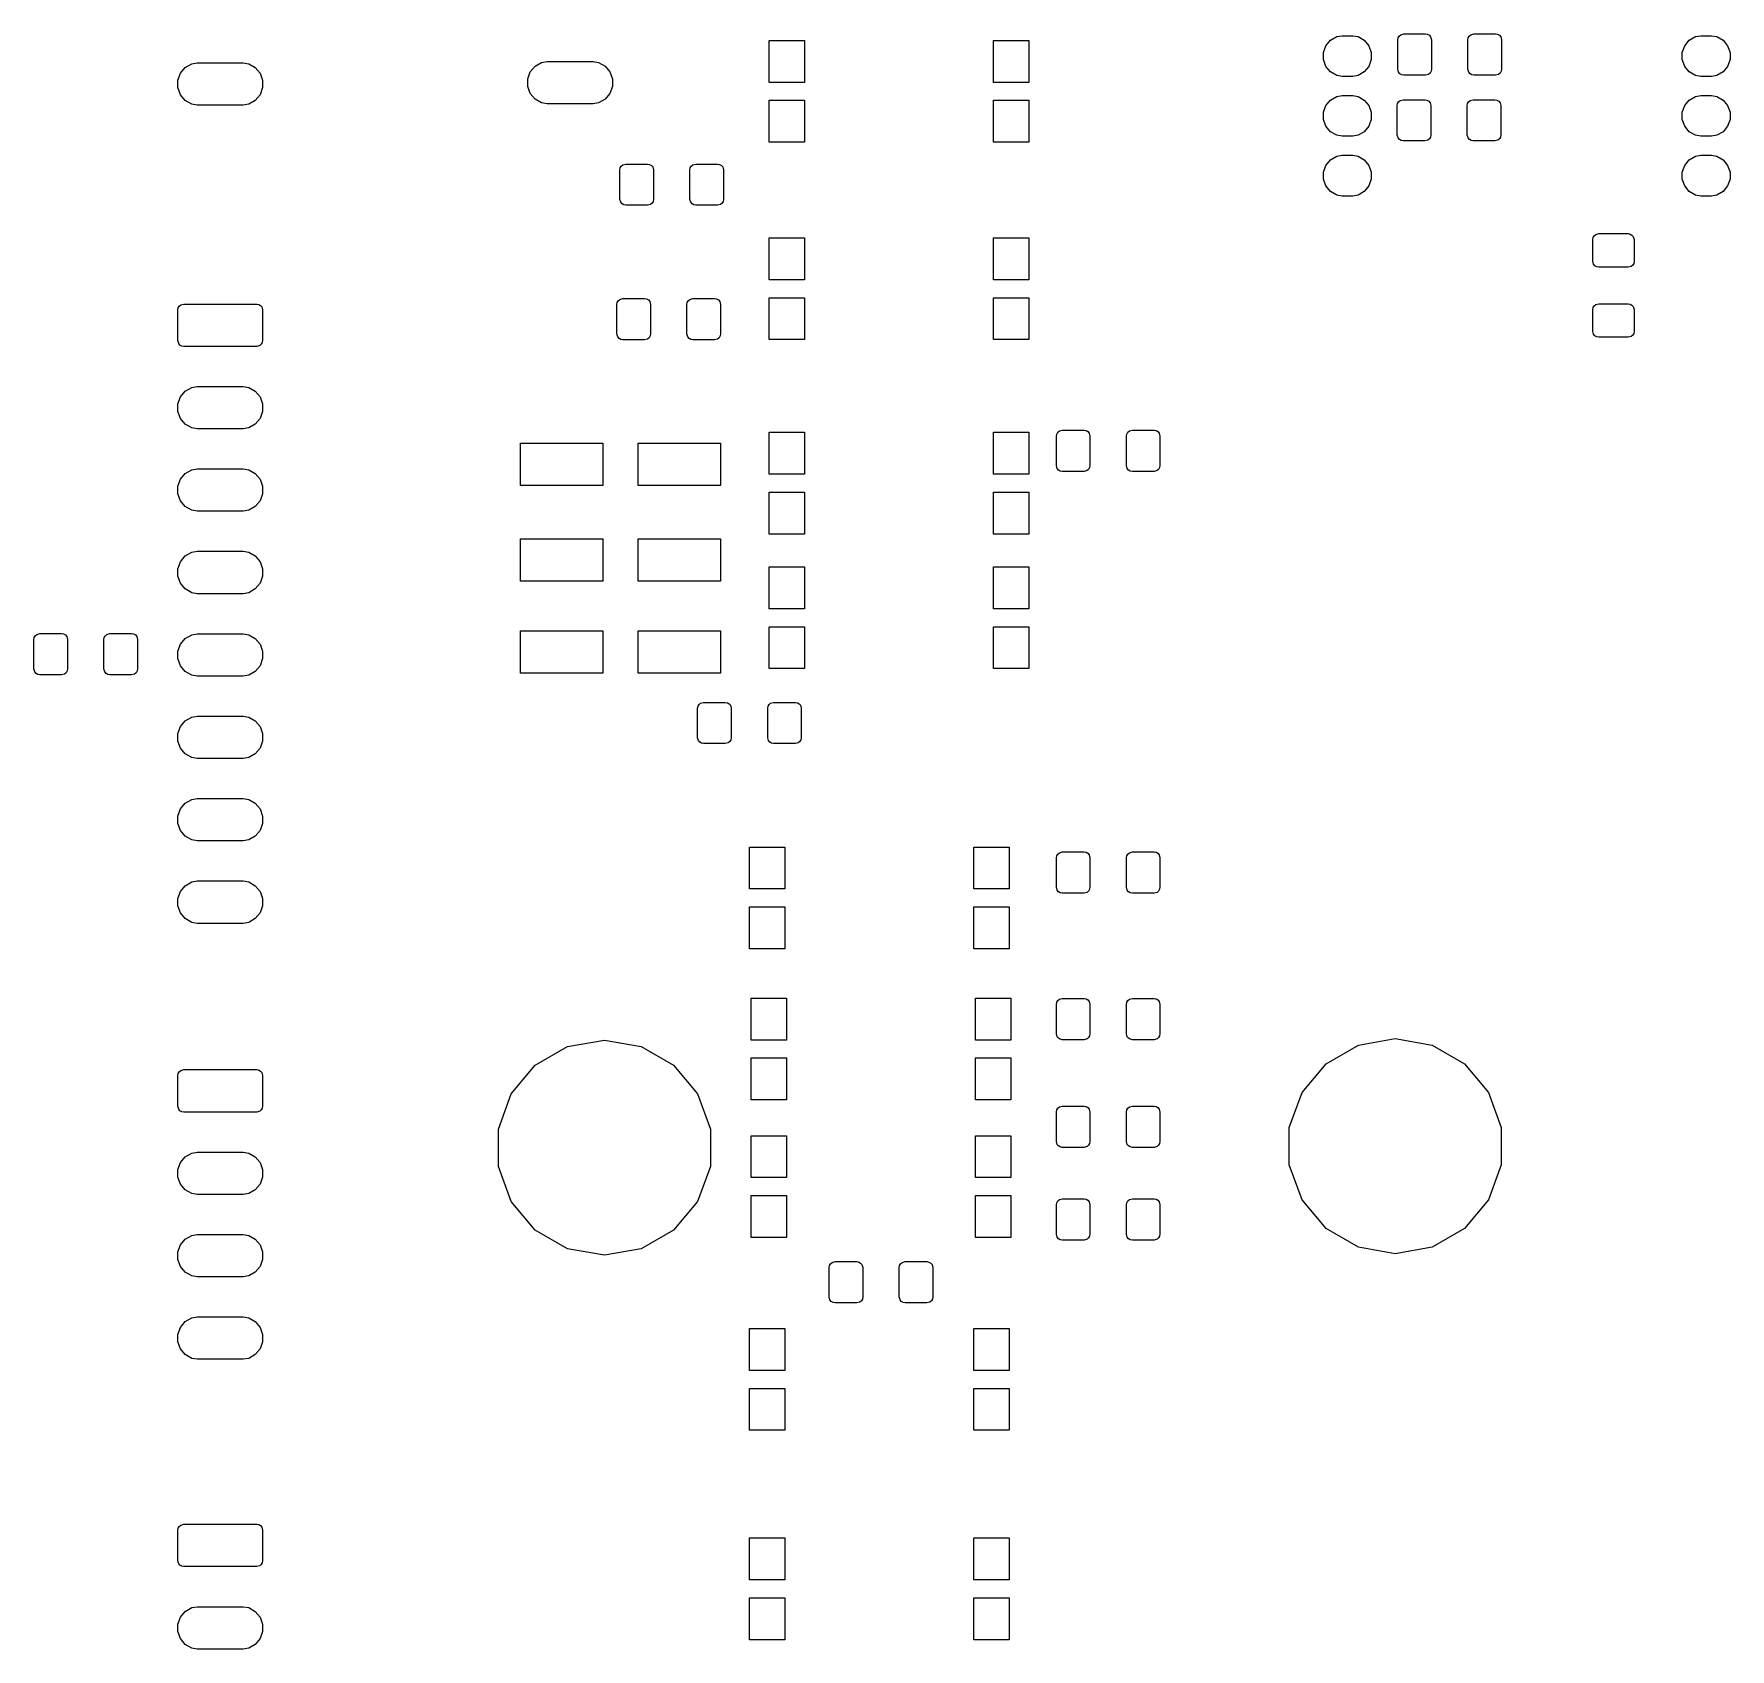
# Model space of a CAD drawing. Extents: x 84 to 156, y -169 to -34.
# Drawn here: x 83.7 to 155.7, y -169.4 to -100.8 of the extents above; entities that cross this region are included whole.
import ezdxf

# ---------------------------------------------------------------- set-up
doc = ezdxf.new("R2010")
doc.units = 0
doc.header["$MEASUREMENT"] = 0
doc.layers.add('BLACK', color=7, linetype='CONTINUOUS')

msp = doc.modelspace()

# ---------------------------------------------------------------- linework, layer by layer
at = {"layer": 'BLACK', "linetype": 'CONTINUOUS'}
for p, q in [((138.994, -100.903), (139.218, -100.863)), ((139.218, -100.863), (139.674, -100.863)), ((139.674, -100.863), (139.898, -100.903)), ((141.649, -100.878), (141.716, -100.822)), ((141.716, -100.822), (141.841, -100.788)), ((141.841, -100.788), (142.766, -100.788)), ((142.766, -100.788), (142.852, -100.804)), ((142.852, -100.804), (142.927, -100.847)), ((142.927, -100.847), (142.983, -100.913)), ((144.624, -100.878), (144.691, -100.822)), ((144.691, -100.822), (144.816, -100.788)), ((144.816, -100.788), (145.741, -100.788)), ((145.741, -100.788), (145.827, -100.804)), ((145.827, -100.804), (145.902, -100.847)), ((145.902, -100.847), (145.958, -100.913)), ((154.234, -100.903), (154.458, -100.863)), ((154.458, -100.863), (154.914, -100.863)), ((154.914, -100.863), (155.138, -100.903)), ((114.881, -102.847), (114.881, -101.067)), ((114.881, -101.067), (116.381, -101.067)), ((116.381, -101.067), (116.381, -102.847)), ((124.411, -102.847), (124.411, -101.067)), ((124.411, -101.067), (125.911, -101.067)), ((125.911, -101.067), (125.911, -102.847)), ((138.43, -101.575), (138.534, -101.289)), ((138.43, -101.879), (138.43, -101.575)), ((138.534, -101.289), (138.73, -101.055)), ((138.73, -101.055), (138.994, -100.903)), ((139.898, -100.903), (140.162, -101.055)), ((140.162, -101.055), (140.358, -101.289)), ((140.358, -101.289), (140.462, -101.575)), ((140.462, -101.575), (140.462, -101.879)), ((141.591, -101.038), (141.606, -100.953)), ((141.591, -102.288), (141.591, -101.038)), ((141.606, -100.953), (141.649, -100.878)), ((142.983, -100.913), (143.016, -101.038)), ((143.016, -101.038), (143.016, -102.288)), ((144.566, -101.038), (144.581, -100.953)), ((144.566, -102.288), (144.566, -101.038)), ((144.581, -100.953), (144.624, -100.878)), ((145.958, -100.913), (145.991, -101.038)), ((145.991, -101.038), (145.991, -102.288)), ((153.67, -101.575), (153.774, -101.289)), ((153.67, -101.879), (153.67, -101.575)), ((153.774, -101.289), (153.97, -101.055)), ((153.97, -101.055), (154.234, -100.903)), ((155.138, -100.903), (155.402, -101.055)), ((155.402, -101.055), (155.598, -101.289)), ((155.598, -101.289), (155.702, -101.575)), ((155.702, -101.575), (155.702, -101.879)), ((89.8756, -102.453), (90.0796, -102.21)), ((90.0796, -102.21), (90.3544, -102.052)), ((90.3544, -102.052), (90.5883, -102.01)), ((90.5883, -102.01), (92.5457, -102.01)), ((92.5457, -102.01), (92.7796, -102.052)), ((92.7796, -102.052), (93.0544, -102.21)), ((93.0544, -102.21), (93.2584, -102.453)), ((104.735, -102.402), (104.939, -102.159)), ((104.939, -102.159), (105.213, -102)), ((105.213, -102), (105.447, -101.959)), ((105.447, -101.959), (107.405, -101.959)), ((107.405, -101.959), (107.639, -102)), ((107.639, -102), (107.913, -102.159)), ((107.913, -102.159), (108.117, -102.402)), ((138.534, -102.165), (138.43, -101.879)), ((138.73, -102.399), (138.534, -102.165)), ((140.358, -102.165), (140.162, -102.399)), ((140.462, -101.879), (140.358, -102.165)), ((141.624, -102.413), (141.591, -102.288)), ((143.016, -102.288), (143.001, -102.374)), ((144.599, -102.413), (144.566, -102.288)), ((145.991, -102.288), (145.976, -102.374)), ((153.774, -102.165), (153.67, -101.879)), ((153.97, -102.399), (153.774, -102.165)), ((155.598, -102.165), (155.402, -102.399)), ((155.702, -101.879), (155.598, -102.165)), ((89.767, -102.752), (89.8756, -102.453)), ((89.767, -103.069), (89.767, -102.752)), ((93.2584, -102.453), (93.367, -102.752)), ((93.367, -102.752), (93.367, -103.069)), ((104.626, -102.7), (104.735, -102.402)), ((104.626, -103.018), (104.626, -102.7)), ((104.735, -103.316), (104.626, -103.018)), ((108.117, -102.402), (108.226, -102.7)), ((108.226, -103.018), (108.117, -103.316)), ((108.226, -102.7), (108.226, -103.018)), ((116.381, -102.847), (114.881, -102.847)), ((125.911, -102.847), (124.411, -102.847)), ((138.994, -102.551), (138.73, -102.399)), ((139.218, -102.591), (138.994, -102.551)), ((139.674, -102.591), (139.218, -102.591)), ((139.898, -102.551), (139.674, -102.591)), ((140.162, -102.399), (139.898, -102.551)), ((141.68, -102.48), (141.624, -102.413)), ((141.755, -102.523), (141.68, -102.48)), ((141.841, -102.538), (141.755, -102.523)), ((142.766, -102.538), (141.841, -102.538)), ((142.891, -102.505), (142.766, -102.538)), ((142.958, -102.449), (142.891, -102.505)), ((143.001, -102.374), (142.958, -102.449)), ((144.655, -102.48), (144.599, -102.413)), ((144.73, -102.523), (144.655, -102.48)), ((144.816, -102.538), (144.73, -102.523)), ((145.741, -102.538), (144.816, -102.538)), ((145.866, -102.505), (145.741, -102.538)), ((145.933, -102.449), (145.866, -102.505)), ((145.976, -102.374), (145.933, -102.449)), ((154.234, -102.551), (153.97, -102.399)), ((154.458, -102.591), (154.234, -102.551)), ((154.914, -102.591), (154.458, -102.591)), ((155.138, -102.551), (154.914, -102.591)), ((155.402, -102.399), (155.138, -102.551)), ((89.8756, -103.367), (89.767, -103.069)), ((90.0796, -103.61), (89.8756, -103.367)), ((90.3544, -103.769), (90.0796, -103.61)), ((93.0544, -103.61), (92.7796, -103.769)), ((93.2584, -103.367), (93.0544, -103.61)), ((93.367, -103.069), (93.2584, -103.367)), ((104.939, -103.559), (104.735, -103.316)), ((105.213, -103.718), (104.939, -103.559)), ((105.447, -103.759), (105.213, -103.718)), ((107.639, -103.718), (107.405, -103.759)), ((107.913, -103.559), (107.639, -103.718)), ((108.117, -103.316), (107.913, -103.559)), ((114.881, -105.387), (114.881, -103.607)), ((114.881, -103.607), (116.381, -103.607)), ((116.381, -103.607), (116.381, -105.387)), ((124.411, -105.387), (124.411, -103.607)), ((124.411, -103.607), (125.911, -103.607)), ((125.911, -103.607), (125.911, -105.387)), ((138.534, -103.829), (138.73, -103.595)), ((138.73, -103.595), (138.994, -103.443)), ((138.994, -103.443), (139.218, -103.403)), ((139.218, -103.403), (139.674, -103.403)), ((139.674, -103.403), (139.898, -103.443)), ((139.898, -103.443), (140.162, -103.595)), ((140.162, -103.595), (140.358, -103.829)), ((141.564, -103.832), (141.579, -103.747)), ((141.579, -103.747), (141.622, -103.672)), ((141.622, -103.672), (141.689, -103.616)), ((141.689, -103.616), (141.814, -103.582)), ((141.814, -103.582), (142.739, -103.582)), ((142.739, -103.582), (142.825, -103.598)), ((142.825, -103.598), (142.9, -103.641)), ((142.9, -103.641), (142.956, -103.707)), ((142.956, -103.707), (142.989, -103.832)), ((144.539, -103.832), (144.554, -103.747)), ((144.554, -103.747), (144.597, -103.672)), ((144.597, -103.672), (144.664, -103.616)), ((144.664, -103.616), (144.789, -103.582)), ((144.789, -103.582), (145.714, -103.582)), ((145.714, -103.582), (145.8, -103.598)), ((145.8, -103.598), (145.875, -103.641)), ((145.875, -103.641), (145.931, -103.707)), ((145.931, -103.707), (145.964, -103.832)), ((153.774, -103.829), (153.97, -103.595)), ((153.97, -103.595), (154.234, -103.443)), ((154.234, -103.443), (154.458, -103.403)), ((154.458, -103.403), (154.914, -103.403)), ((154.914, -103.403), (155.138, -103.443)), ((155.138, -103.443), (155.402, -103.595)), ((155.402, -103.595), (155.598, -103.829)), ((90.5883, -103.81), (90.3544, -103.769)), ((92.5457, -103.81), (90.5883, -103.81)), ((92.7796, -103.769), (92.5457, -103.81)), ((107.405, -103.759), (105.447, -103.759)), ((138.43, -104.115), (138.534, -103.829)), ((138.43, -104.419), (138.43, -104.115)), ((138.534, -104.705), (138.43, -104.419)), ((140.358, -103.829), (140.462, -104.115)), ((140.462, -104.419), (140.358, -104.705)), ((140.462, -104.115), (140.462, -104.419)), ((141.564, -105.082), (141.564, -103.832)), ((142.989, -103.832), (142.989, -105.082)), ((144.539, -105.082), (144.539, -103.832)), ((145.964, -103.832), (145.964, -105.082)), ((153.67, -104.115), (153.774, -103.829)), ((153.67, -104.419), (153.67, -104.115)), ((153.774, -104.705), (153.67, -104.419)), ((155.598, -103.829), (155.702, -104.115)), ((155.702, -104.419), (155.598, -104.705)), ((155.702, -104.115), (155.702, -104.419)), ((138.73, -104.939), (138.534, -104.705)), ((138.994, -105.091), (138.73, -104.939)), ((139.218, -105.131), (138.994, -105.091)), ((139.674, -105.131), (139.218, -105.131)), ((139.898, -105.091), (139.674, -105.131)), ((140.162, -104.939), (139.898, -105.091)), ((140.358, -104.705), (140.162, -104.939)), ((141.597, -105.207), (141.564, -105.082)), ((142.974, -105.168), (142.931, -105.243)), ((142.989, -105.082), (142.974, -105.168)), ((144.572, -105.207), (144.539, -105.082)), ((145.949, -105.168), (145.906, -105.243)), ((145.964, -105.082), (145.949, -105.168)), ((153.97, -104.939), (153.774, -104.705)), ((154.234, -105.091), (153.97, -104.939)), ((154.458, -105.131), (154.234, -105.091)), ((154.914, -105.131), (154.458, -105.131)), ((155.138, -105.091), (154.914, -105.131)), ((155.402, -104.939), (155.138, -105.091)), ((155.598, -104.705), (155.402, -104.939)), ((116.381, -105.387), (114.881, -105.387)), ((125.911, -105.387), (124.411, -105.387)), ((141.653, -105.274), (141.597, -105.207)), ((141.728, -105.317), (141.653, -105.274)), ((141.814, -105.332), (141.728, -105.317)), ((142.739, -105.332), (141.814, -105.332)), ((142.864, -105.299), (142.739, -105.332)), ((142.931, -105.243), (142.864, -105.299)), ((144.628, -105.274), (144.572, -105.207)), ((144.703, -105.317), (144.628, -105.274)), ((144.789, -105.332), (144.703, -105.317)), ((145.714, -105.332), (144.789, -105.332)), ((145.839, -105.299), (145.714, -105.332)), ((145.906, -105.243), (145.839, -105.299)), ((108.544, -106.563), (108.559, -106.477)), ((108.544, -107.813), (108.544, -106.563)), ((108.559, -106.477), (108.602, -106.402)), ((108.602, -106.402), (108.669, -106.346)), ((108.669, -106.346), (108.794, -106.313)), ((108.794, -106.313), (109.719, -106.313)), ((109.719, -106.313), (109.805, -106.328)), ((109.805, -106.328), (109.88, -106.371)), ((109.88, -106.371), (109.936, -106.438)), ((109.936, -106.438), (109.969, -106.563)), ((109.969, -106.563), (109.969, -107.813)), ((111.519, -106.563), (111.534, -106.477)), ((111.519, -107.813), (111.519, -106.563)), ((111.534, -106.477), (111.577, -106.402)), ((111.577, -106.402), (111.644, -106.346)), ((111.644, -106.346), (111.769, -106.313)), ((111.769, -106.313), (112.694, -106.313)), ((112.694, -106.313), (112.78, -106.328)), ((112.78, -106.328), (112.855, -106.371)), ((112.855, -106.371), (112.911, -106.438)), ((112.911, -106.438), (112.944, -106.563)), ((112.944, -106.563), (112.944, -107.813)), ((138.43, -106.655), (138.534, -106.369)), ((138.534, -106.369), (138.73, -106.135)), ((138.73, -106.135), (138.994, -105.983)), ((138.994, -105.983), (139.218, -105.943)), ((139.218, -105.943), (139.674, -105.943)), ((139.674, -105.943), (139.898, -105.983)), ((139.898, -105.983), (140.162, -106.135)), ((140.162, -106.135), (140.358, -106.369)), ((140.358, -106.369), (140.462, -106.655)), ((153.67, -106.655), (153.774, -106.369)), ((153.774, -106.369), (153.97, -106.135)), ((153.97, -106.135), (154.234, -105.983)), ((154.234, -105.983), (154.458, -105.943)), ((154.458, -105.943), (154.914, -105.943)), ((154.914, -105.943), (155.138, -105.983)), ((155.138, -105.983), (155.402, -106.135)), ((155.402, -106.135), (155.598, -106.369)), ((155.598, -106.369), (155.702, -106.655)), ((138.43, -106.959), (138.43, -106.655)), ((138.534, -107.245), (138.43, -106.959)), ((138.73, -107.479), (138.534, -107.245)), ((140.358, -107.245), (140.162, -107.479)), ((140.462, -106.959), (140.358, -107.245)), ((140.462, -106.655), (140.462, -106.959)), ((153.67, -106.959), (153.67, -106.655)), ((153.774, -107.245), (153.67, -106.959)), ((153.97, -107.479), (153.774, -107.245)), ((155.598, -107.245), (155.402, -107.479)), ((155.702, -106.959), (155.598, -107.245)), ((155.702, -106.655), (155.702, -106.959)), ((108.577, -107.938), (108.544, -107.813)), ((108.633, -108.005), (108.577, -107.938)), ((108.708, -108.048), (108.633, -108.005)), ((108.794, -108.063), (108.708, -108.048)), ((109.719, -108.063), (108.794, -108.063)), ((109.844, -108.03), (109.719, -108.063)), ((109.911, -107.974), (109.844, -108.03)), ((109.954, -107.899), (109.911, -107.974)), ((109.969, -107.813), (109.954, -107.899)), ((111.552, -107.938), (111.519, -107.813)), ((111.608, -108.005), (111.552, -107.938)), ((111.683, -108.048), (111.608, -108.005)), ((111.769, -108.063), (111.683, -108.048)), ((112.694, -108.063), (111.769, -108.063)), ((112.819, -108.03), (112.694, -108.063)), ((112.886, -107.974), (112.819, -108.03)), ((112.929, -107.899), (112.886, -107.974)), ((112.944, -107.813), (112.929, -107.899)), ((138.994, -107.631), (138.73, -107.479)), ((139.218, -107.671), (138.994, -107.631)), ((139.674, -107.671), (139.218, -107.671)), ((139.898, -107.631), (139.674, -107.671)), ((140.162, -107.479), (139.898, -107.631)), ((154.234, -107.631), (153.97, -107.479)), ((154.458, -107.671), (154.234, -107.631)), ((154.914, -107.671), (154.458, -107.671)), ((155.138, -107.631), (154.914, -107.671)), ((155.402, -107.479), (155.138, -107.631)), ((114.881, -111.229), (114.881, -109.449)), ((114.881, -109.449), (116.381, -109.449)), ((116.381, -109.449), (116.381, -111.229)), ((124.411, -111.229), (124.411, -109.449)), ((124.411, -109.449), (125.911, -109.449)), ((125.911, -109.449), (125.911, -111.229)), ((149.874, -109.519), (149.889, -109.434)), ((149.889, -109.434), (149.932, -109.359)), ((149.932, -109.359), (149.999, -109.303)), ((149.999, -109.303), (150.124, -109.269)), ((150.124, -109.269), (151.374, -109.269)), ((151.374, -109.269), (151.46, -109.285)), ((151.46, -109.285), (151.535, -109.328)), ((151.535, -109.328), (151.591, -109.394)), ((151.591, -109.394), (151.624, -109.519)), ((149.874, -110.444), (149.874, -109.519)), ((151.624, -109.519), (151.624, -110.444)), ((149.907, -110.569), (149.874, -110.444)), ((149.963, -110.636), (149.907, -110.569)), ((150.038, -110.679), (149.963, -110.636)), ((150.124, -110.694), (150.038, -110.679)), ((151.374, -110.694), (150.124, -110.694)), ((151.499, -110.661), (151.374, -110.694)), ((151.566, -110.605), (151.499, -110.661)), ((151.609, -110.53), (151.566, -110.605)), ((151.624, -110.444), (151.609, -110.53)), ((116.381, -111.229), (114.881, -111.229)), ((125.911, -111.229), (124.411, -111.229)), ((89.7821, -112.421), (89.8255, -112.346)), ((89.8255, -112.346), (89.892, -112.29)), ((89.892, -112.29), (90.017, -112.257)), ((90.017, -112.257), (93.117, -112.257)), ((93.117, -112.257), (93.2025, -112.272)), ((93.2025, -112.272), (93.2777, -112.315)), ((93.2777, -112.315), (93.3335, -112.382)), ((93.3335, -112.382), (93.367, -112.507)), ((108.417, -112.278), (108.432, -112.192)), ((108.417, -113.528), (108.417, -112.278)), ((108.432, -112.192), (108.475, -112.117)), ((108.475, -112.117), (108.542, -112.061)), ((108.542, -112.061), (108.667, -112.028)), ((108.667, -112.028), (109.592, -112.028)), ((109.592, -112.028), (109.678, -112.043)), ((109.678, -112.043), (109.753, -112.086)), ((109.753, -112.086), (109.809, -112.153)), ((109.809, -112.153), (109.842, -112.278)), ((109.842, -112.278), (109.842, -113.528)), ((111.392, -112.278), (111.407, -112.192)), ((111.392, -113.528), (111.392, -112.278)), ((111.407, -112.192), (111.45, -112.117)), ((111.45, -112.117), (111.517, -112.061)), ((111.517, -112.061), (111.642, -112.028)), ((111.642, -112.028), (112.567, -112.028)), ((112.567, -112.028), (112.653, -112.043)), ((112.653, -112.043), (112.728, -112.086)), ((112.728, -112.086), (112.784, -112.153)), ((112.784, -112.153), (112.817, -112.278)), ((112.817, -112.278), (112.817, -113.528)), ((114.881, -113.769), (114.881, -111.989)), ((114.881, -111.989), (116.381, -111.989)), ((116.381, -111.989), (116.381, -113.769)), ((124.411, -113.769), (124.411, -111.989)), ((124.411, -111.989), (125.911, -111.989)), ((125.911, -111.989), (125.911, -113.769)), ((149.889, -112.409), (149.932, -112.334)), ((149.932, -112.334), (149.999, -112.278)), ((149.999, -112.278), (150.124, -112.244)), ((150.124, -112.244), (151.374, -112.244)), ((151.374, -112.244), (151.46, -112.26)), ((151.46, -112.26), (151.535, -112.303)), ((151.535, -112.303), (151.591, -112.369)), ((151.591, -112.369), (151.624, -112.494)), ((89.767, -112.507), (89.7821, -112.421)), ((89.767, -113.807), (89.767, -112.507)), ((93.367, -112.507), (93.367, -113.807)), ((149.874, -112.494), (149.889, -112.409)), ((149.874, -113.419), (149.874, -112.494)), ((151.624, -112.494), (151.624, -113.419)), ((89.8005, -113.932), (89.767, -113.807)), ((93.367, -113.807), (93.3519, -113.893)), ((108.45, -113.653), (108.417, -113.528)), ((108.506, -113.72), (108.45, -113.653)), ((108.581, -113.763), (108.506, -113.72)), ((108.667, -113.778), (108.581, -113.763)), ((109.592, -113.778), (108.667, -113.778)), ((109.717, -113.745), (109.592, -113.778)), ((109.784, -113.689), (109.717, -113.745)), ((109.827, -113.614), (109.784, -113.689)), ((109.842, -113.528), (109.827, -113.614)), ((111.425, -113.653), (111.392, -113.528)), ((111.481, -113.72), (111.425, -113.653)), ((111.556, -113.763), (111.481, -113.72)), ((111.642, -113.778), (111.556, -113.763)), ((112.567, -113.778), (111.642, -113.778)), ((112.692, -113.745), (112.567, -113.778)), ((112.759, -113.689), (112.692, -113.745)), ((112.802, -113.614), (112.759, -113.689)), ((112.817, -113.528), (112.802, -113.614)), ((116.381, -113.769), (114.881, -113.769)), ((125.911, -113.769), (124.411, -113.769)), ((149.907, -113.544), (149.874, -113.419)), ((149.963, -113.611), (149.907, -113.544)), ((150.038, -113.654), (149.963, -113.611)), ((150.124, -113.669), (150.038, -113.654)), ((151.374, -113.669), (150.124, -113.669)), ((151.499, -113.636), (151.374, -113.669)), ((151.566, -113.58), (151.499, -113.636)), ((151.609, -113.505), (151.566, -113.58)), ((151.624, -113.419), (151.609, -113.505)), ((89.8563, -113.999), (89.8005, -113.932)), ((89.9315, -114.042), (89.8563, -113.999)), ((90.017, -114.057), (89.9315, -114.042)), ((93.117, -114.057), (90.017, -114.057)), ((93.242, -114.024), (93.117, -114.057)), ((93.3085, -113.968), (93.242, -114.024)), ((93.3519, -113.893), (93.3085, -113.968)), ((89.8756, -116.2), (90.0796, -115.957)), ((90.0796, -115.957), (90.3544, -115.798)), ((90.3544, -115.798), (90.5883, -115.757)), ((90.5883, -115.757), (92.5457, -115.757)), ((92.5457, -115.757), (92.7796, -115.798)), ((92.7796, -115.798), (93.0544, -115.957)), ((93.0544, -115.957), (93.2584, -116.2)), ((89.767, -116.498), (89.8756, -116.2)), ((89.767, -116.816), (89.767, -116.498)), ((93.2584, -116.2), (93.367, -116.498)), ((93.367, -116.498), (93.367, -116.816)), ((89.8756, -117.114), (89.767, -116.816)), ((90.0796, -117.357), (89.8756, -117.114)), ((90.3544, -117.516), (90.0796, -117.357)), ((93.0544, -117.357), (92.7796, -117.516)), ((93.2584, -117.114), (93.0544, -117.357)), ((93.367, -116.816), (93.2584, -117.114)), ((90.5883, -117.557), (90.3544, -117.516)), ((92.5457, -117.557), (90.5883, -117.557)), ((92.7796, -117.516), (92.5457, -117.557)), ((114.881, -119.484), (114.881, -117.704)), ((114.881, -117.704), (116.381, -117.704)), ((116.381, -117.704), (116.381, -119.484)), ((124.411, -119.484), (124.411, -117.704)), ((124.411, -117.704), (125.911, -117.704)), ((125.911, -117.704), (125.911, -119.484)), ((127.086, -117.866), (127.101, -117.78)), ((127.086, -119.116), (127.086, -117.866)), ((127.101, -117.78), (127.144, -117.705)), ((127.144, -117.705), (127.211, -117.649)), ((127.211, -117.649), (127.336, -117.616)), ((127.336, -117.616), (128.261, -117.616)), ((128.261, -117.616), (128.347, -117.631)), ((128.347, -117.631), (128.422, -117.674)), ((128.422, -117.674), (128.478, -117.741)), ((128.478, -117.741), (128.511, -117.866)), ((128.511, -117.866), (128.511, -119.116)), ((130.061, -117.866), (130.076, -117.78)), ((130.061, -119.116), (130.061, -117.866)), ((130.076, -117.78), (130.119, -117.705)), ((130.119, -117.705), (130.186, -117.649)), ((130.186, -117.649), (130.311, -117.616)), ((130.311, -117.616), (131.236, -117.616)), ((131.236, -117.616), (131.322, -117.631)), ((131.322, -117.631), (131.397, -117.674)), ((131.397, -117.674), (131.453, -117.741)), ((131.453, -117.741), (131.486, -117.866)), ((131.486, -117.866), (131.486, -119.116)), ((104.321, -119.968), (104.321, -118.168)), ((104.321, -118.168), (107.821, -118.168)), ((107.821, -118.168), (107.821, -119.968)), ((109.321, -119.968), (109.321, -118.168)), ((109.321, -118.168), (112.821, -118.168)), ((112.821, -118.168), (112.821, -119.968)), ((89.8756, -119.7), (90.0796, -119.457)), ((90.0796, -119.457), (90.3544, -119.298)), ((90.3544, -119.298), (90.5883, -119.257)), ((90.5883, -119.257), (92.5457, -119.257)), ((92.5457, -119.257), (92.7796, -119.298)), ((92.7796, -119.298), (93.0544, -119.457)), ((93.0544, -119.457), (93.2584, -119.7)), ((116.381, -119.484), (114.881, -119.484)), ((125.911, -119.484), (124.411, -119.484)), ((127.119, -119.241), (127.086, -119.116)), ((127.175, -119.308), (127.119, -119.241)), ((127.25, -119.351), (127.175, -119.308)), ((127.336, -119.366), (127.25, -119.351)), ((128.261, -119.366), (127.336, -119.366)), ((128.386, -119.333), (128.261, -119.366)), ((128.453, -119.277), (128.386, -119.333)), ((128.496, -119.202), (128.453, -119.277)), ((128.511, -119.116), (128.496, -119.202)), ((130.094, -119.241), (130.061, -119.116)), ((130.15, -119.308), (130.094, -119.241)), ((130.225, -119.351), (130.15, -119.308)), ((130.311, -119.366), (130.225, -119.351)), ((131.236, -119.366), (130.311, -119.366)), ((131.361, -119.333), (131.236, -119.366)), ((131.428, -119.277), (131.361, -119.333)), ((131.471, -119.202), (131.428, -119.277)), ((131.486, -119.116), (131.471, -119.202)), ((89.767, -119.998), (89.8756, -119.7)), ((89.767, -120.316), (89.767, -119.998)), ((89.8756, -120.614), (89.767, -120.316)), ((93.2584, -119.7), (93.367, -119.998)), ((93.367, -120.316), (93.2584, -120.614)), ((93.367, -119.998), (93.367, -120.316)), ((107.821, -119.968), (104.321, -119.968)), ((112.821, -119.968), (109.321, -119.968)), ((114.881, -122.024), (114.881, -120.244)), ((114.881, -120.244), (116.381, -120.244)), ((116.381, -120.244), (116.381, -122.024)), ((124.411, -122.024), (124.411, -120.244)), ((124.411, -120.244), (125.911, -120.244)), ((125.911, -120.244), (125.911, -122.024)), ((90.0796, -120.857), (89.8756, -120.614)), ((90.3544, -121.016), (90.0796, -120.857)), ((90.5883, -121.057), (90.3544, -121.016)), ((92.7796, -121.016), (92.5457, -121.057)), ((93.0544, -120.857), (92.7796, -121.016)), ((93.2584, -120.614), (93.0544, -120.857)), ((92.5457, -121.057), (90.5883, -121.057)), ((104.321, -124.032), (104.321, -122.232)), ((104.321, -122.232), (107.821, -122.232)), ((107.821, -122.232), (107.821, -124.032)), ((109.321, -124.032), (109.321, -122.232)), ((109.321, -122.232), (112.821, -122.232)), ((112.821, -122.232), (112.821, -124.032)), ((116.381, -122.024), (114.881, -122.024)), ((125.911, -122.024), (124.411, -122.024)), ((89.767, -123.498), (89.8756, -123.2)), ((89.8756, -123.2), (90.0796, -122.957)), ((90.0796, -122.957), (90.3544, -122.798)), ((90.3544, -122.798), (90.5883, -122.757)), ((90.5883, -122.757), (92.5457, -122.757)), ((92.5457, -122.757), (92.7796, -122.798)), ((92.7796, -122.798), (93.0544, -122.957)), ((93.0544, -122.957), (93.2584, -123.2)), ((93.2584, -123.2), (93.367, -123.498)), ((89.767, -123.816), (89.767, -123.498)), ((89.8756, -124.114), (89.767, -123.816)), ((93.367, -123.816), (93.2584, -124.114)), ((93.367, -123.498), (93.367, -123.816)), ((114.881, -125.199), (114.881, -123.419)), ((114.881, -123.419), (116.381, -123.419)), ((116.381, -123.419), (116.381, -125.199)), ((124.411, -125.199), (124.411, -123.419)), ((124.411, -123.419), (125.911, -123.419)), ((125.911, -123.419), (125.911, -125.199)), ((90.0796, -124.357), (89.8756, -124.114)), ((90.3544, -124.516), (90.0796, -124.357)), ((90.5883, -124.557), (90.3544, -124.516)), ((92.5457, -124.557), (90.5883, -124.557)), ((92.7796, -124.516), (92.5457, -124.557)), ((93.0544, -124.357), (92.7796, -124.516)), ((93.2584, -124.114), (93.0544, -124.357)), ((107.821, -124.032), (104.321, -124.032)), ((112.821, -124.032), (109.321, -124.032)), ((116.381, -125.199), (114.881, -125.199)), ((125.911, -125.199), (124.411, -125.199)), ((114.881, -127.739), (114.881, -125.959)), ((114.881, -125.959), (116.381, -125.959)), ((116.381, -125.959), (116.381, -127.739)), ((124.411, -127.739), (124.411, -125.959)), ((124.411, -125.959), (125.911, -125.959)), ((125.911, -125.959), (125.911, -127.739)), ((83.652, -126.502), (83.6671, -126.416)), ((83.652, -127.752), (83.652, -126.502)), ((83.6671, -126.416), (83.7105, -126.341)), ((83.7105, -126.341), (83.777, -126.285)), ((83.777, -126.285), (83.902, -126.252)), ((83.902, -126.252), (84.827, -126.252)), ((84.827, -126.252), (84.9125, -126.267)), ((84.9125, -126.267), (84.9877, -126.31)), ((84.9877, -126.31), (85.0435, -126.377)), ((85.0435, -126.377), (85.077, -126.502)), ((85.077, -126.502), (85.077, -127.752)), ((86.627, -126.502), (86.6421, -126.416)), ((86.627, -127.752), (86.627, -126.502)), ((86.6421, -126.416), (86.6855, -126.341)), ((86.6855, -126.341), (86.752, -126.285)), ((86.752, -126.285), (86.877, -126.252)), ((86.877, -126.252), (87.802, -126.252)), ((87.802, -126.252), (87.8875, -126.267)), ((87.8875, -126.267), (87.9627, -126.31)), ((87.9627, -126.31), (88.0185, -126.377)), ((88.0185, -126.377), (88.052, -126.502)), ((88.052, -126.502), (88.052, -127.752)), ((89.767, -126.998), (89.8756, -126.7)), ((89.8756, -126.7), (90.0796, -126.457)), ((90.0796, -126.457), (90.3544, -126.298)), ((90.3544, -126.298), (90.5883, -126.257)), ((90.5883, -126.257), (92.5457, -126.257)), ((92.5457, -126.257), (92.7796, -126.298)), ((92.7796, -126.298), (93.0544, -126.457)), ((93.0544, -126.457), (93.2584, -126.7)), ((93.2584, -126.7), (93.367, -126.998)), ((104.321, -127.929), (104.321, -126.129)), ((104.321, -126.129), (107.821, -126.129)), ((107.821, -126.129), (107.821, -127.929)), ((109.321, -127.929), (109.321, -126.129)), ((109.321, -126.129), (112.821, -126.129)), ((112.821, -126.129), (112.821, -127.929)), ((89.767, -127.316), (89.767, -126.998)), ((89.8756, -127.614), (89.767, -127.316)), ((93.367, -127.316), (93.2584, -127.614)), ((93.367, -126.998), (93.367, -127.316)), ((83.6855, -127.877), (83.652, -127.752)), ((83.7413, -127.944), (83.6855, -127.877)), ((83.8165, -127.987), (83.7413, -127.944)), ((83.902, -128.002), (83.8165, -127.987)), ((84.827, -128.002), (83.902, -128.002)), ((84.952, -127.969), (84.827, -128.002)), ((85.0185, -127.913), (84.952, -127.969)), ((85.0619, -127.838), (85.0185, -127.913)), ((85.077, -127.752), (85.0619, -127.838)), ((86.6605, -127.877), (86.627, -127.752)), ((86.7163, -127.944), (86.6605, -127.877)), ((86.7915, -127.987), (86.7163, -127.944)), ((86.877, -128.002), (86.7915, -127.987)), ((87.802, -128.002), (86.877, -128.002)), ((87.927, -127.969), (87.802, -128.002)), ((87.9935, -127.913), (87.927, -127.969)), ((88.0369, -127.838), (87.9935, -127.913)), ((88.052, -127.752), (88.0369, -127.838)), ((90.0796, -127.857), (89.8756, -127.614)), ((90.3544, -128.016), (90.0796, -127.857)), ((90.5883, -128.057), (90.3544, -128.016)), ((92.5457, -128.057), (90.5883, -128.057)), ((92.7796, -128.016), (92.5457, -128.057)), ((93.0544, -127.857), (92.7796, -128.016)), ((93.2584, -127.614), (93.0544, -127.857)), ((107.821, -127.929), (104.321, -127.929)), ((112.821, -127.929), (109.321, -127.929)), ((116.381, -127.739), (114.881, -127.739)), ((125.911, -127.739), (124.411, -127.739)), ((111.846, -129.423), (111.861, -129.337)), ((111.846, -130.673), (111.846, -129.423)), ((111.861, -129.337), (111.904, -129.262)), ((111.904, -129.262), (111.971, -129.206)), ((111.971, -129.206), (112.096, -129.173)), ((112.096, -129.173), (113.021, -129.173)), ((113.021, -129.173), (113.107, -129.188)), ((113.107, -129.188), (113.182, -129.231)), ((113.182, -129.231), (113.238, -129.298)), ((113.238, -129.298), (113.271, -129.423)), ((113.271, -129.423), (113.271, -130.673)), ((114.821, -129.423), (114.836, -129.337)), ((114.821, -130.673), (114.821, -129.423)), ((114.836, -129.337), (114.879, -129.262)), ((114.879, -129.262), (114.946, -129.206)), ((114.946, -129.206), (115.071, -129.173)), ((115.071, -129.173), (115.996, -129.173)), ((115.996, -129.173), (116.082, -129.188)), ((116.082, -129.188), (116.157, -129.231)), ((116.157, -129.231), (116.213, -129.298)), ((116.213, -129.298), (116.246, -129.423)), ((116.246, -129.423), (116.246, -130.673)), ((89.767, -130.498), (89.8756, -130.2)), ((89.8756, -130.2), (90.0796, -129.957)), ((90.0796, -129.957), (90.3544, -129.798)), ((90.3544, -129.798), (90.5883, -129.757)), ((90.5883, -129.757), (92.5457, -129.757)), ((92.5457, -129.757), (92.7796, -129.798)), ((92.7796, -129.798), (93.0544, -129.957)), ((93.0544, -129.957), (93.2584, -130.2)), ((93.2584, -130.2), (93.367, -130.498)), ((89.767, -130.816), (89.767, -130.498)), ((89.8756, -131.114), (89.767, -130.816)), ((90.0796, -131.357), (89.8756, -131.114)), ((93.2584, -131.114), (93.0544, -131.357)), ((93.367, -130.816), (93.2584, -131.114)), ((93.367, -130.498), (93.367, -130.816)), ((111.879, -130.798), (111.846, -130.673)), ((111.935, -130.865), (111.879, -130.798)), ((112.01, -130.908), (111.935, -130.865)), ((112.096, -130.923), (112.01, -130.908)), ((113.021, -130.923), (112.096, -130.923)), ((113.146, -130.89), (113.021, -130.923)), ((113.213, -130.834), (113.146, -130.89)), ((113.256, -130.759), (113.213, -130.834)), ((113.271, -130.673), (113.256, -130.759)), ((114.854, -130.798), (114.821, -130.673)), ((114.91, -130.865), (114.854, -130.798)), ((114.985, -130.908), (114.91, -130.865)), ((115.071, -130.923), (114.985, -130.908)), ((115.996, -130.923), (115.071, -130.923)), ((116.121, -130.89), (115.996, -130.923)), ((116.188, -130.834), (116.121, -130.89)), ((116.231, -130.759), (116.188, -130.834)), ((116.246, -130.673), (116.231, -130.759)), ((90.3544, -131.516), (90.0796, -131.357)), ((90.5883, -131.557), (90.3544, -131.516)), ((92.5457, -131.557), (90.5883, -131.557)), ((92.7796, -131.516), (92.5457, -131.557)), ((93.0544, -131.357), (92.7796, -131.516)), ((90.3544, -133.298), (90.5883, -133.257)), ((90.5883, -133.257), (92.5457, -133.257)), ((92.5457, -133.257), (92.7796, -133.298)), ((89.767, -133.998), (89.8756, -133.7)), ((89.767, -134.316), (89.767, -133.998)), ((89.8756, -133.7), (90.0796, -133.457)), ((90.0796, -133.457), (90.3544, -133.298)), ((92.7796, -133.298), (93.0544, -133.457)), ((93.0544, -133.457), (93.2584, -133.7)), ((93.2584, -133.7), (93.367, -133.998)), ((93.367, -133.998), (93.367, -134.316)), ((89.8756, -134.614), (89.767, -134.316)), ((90.0796, -134.857), (89.8756, -134.614)), ((93.2584, -134.614), (93.0544, -134.857)), ((93.367, -134.316), (93.2584, -134.614)), ((90.3544, -135.016), (90.0796, -134.857)), ((90.5883, -135.057), (90.3544, -135.016)), ((92.5457, -135.057), (90.5883, -135.057)), ((92.7796, -135.016), (92.5457, -135.057)), ((93.0544, -134.857), (92.7796, -135.016)), ((114.055, -137.097), (114.055, -135.317)), ((114.055, -135.317), (115.555, -135.317)), ((115.555, -135.317), (115.555, -137.097)), ((123.585, -137.097), (123.585, -135.317)), ((123.585, -135.317), (125.085, -135.317)), ((125.085, -135.317), (125.085, -137.097)), ((127.086, -135.773), (127.101, -135.687)), ((127.086, -137.023), (127.086, -135.773)), ((127.101, -135.687), (127.144, -135.612)), ((127.144, -135.612), (127.211, -135.556)), ((127.211, -135.556), (127.336, -135.523)), ((127.336, -135.523), (128.261, -135.523)), ((128.261, -135.523), (128.347, -135.538)), ((128.347, -135.538), (128.422, -135.581)), ((128.422, -135.581), (128.478, -135.648)), ((128.478, -135.648), (128.511, -135.773)), ((128.511, -135.773), (128.511, -137.023)), ((130.061, -135.773), (130.076, -135.687)), ((130.061, -137.023), (130.061, -135.773)), ((130.076, -135.687), (130.119, -135.612)), ((130.119, -135.612), (130.186, -135.556)), ((130.186, -135.556), (130.311, -135.523)), ((130.311, -135.523), (131.236, -135.523)), ((131.236, -135.523), (131.322, -135.538)), ((131.322, -135.538), (131.397, -135.581)), ((131.397, -135.581), (131.453, -135.648)), ((131.453, -135.648), (131.486, -135.773)), ((131.486, -135.773), (131.486, -137.023)), ((90.0796, -136.957), (90.3544, -136.798)), ((90.3544, -136.798), (90.5883, -136.757)), ((90.5883, -136.757), (92.5457, -136.757)), ((92.5457, -136.757), (92.7796, -136.798)), ((92.7796, -136.798), (93.0544, -136.957)), ((89.767, -137.498), (89.8756, -137.2)), ((89.767, -137.816), (89.767, -137.498)), ((89.8756, -137.2), (90.0796, -136.957)), ((93.0544, -136.957), (93.2584, -137.2)), ((93.2584, -137.2), (93.367, -137.498)), ((93.367, -137.498), (93.367, -137.816)), ((115.555, -137.097), (114.055, -137.097)), ((125.085, -137.097), (123.585, -137.097)), ((127.119, -137.148), (127.086, -137.023)), ((127.175, -137.215), (127.119, -137.148)), ((127.25, -137.258), (127.175, -137.215)), ((127.336, -137.273), (127.25, -137.258)), ((128.261, -137.273), (127.336, -137.273)), ((128.386, -137.24), (128.261, -137.273)), ((128.453, -137.184), (128.386, -137.24)), ((128.496, -137.109), (128.453, -137.184)), ((128.511, -137.023), (128.496, -137.109)), ((130.094, -137.148), (130.061, -137.023)), ((130.15, -137.215), (130.094, -137.148)), ((130.225, -137.258), (130.15, -137.215)), ((130.311, -137.273), (130.225, -137.258)), ((131.236, -137.273), (130.311, -137.273)), ((131.361, -137.24), (131.236, -137.273)), ((131.428, -137.184), (131.361, -137.24)), ((131.471, -137.109), (131.428, -137.184)), ((131.486, -137.023), (131.471, -137.109)), ((89.8756, -138.114), (89.767, -137.816)), ((90.0796, -138.357), (89.8756, -138.114)), ((93.2584, -138.114), (93.0544, -138.357)), ((93.367, -137.816), (93.2584, -138.114)), ((114.055, -139.637), (114.055, -137.857)), ((114.055, -137.857), (115.555, -137.857)), ((115.555, -137.857), (115.555, -139.637)), ((123.585, -139.637), (123.585, -137.857)), ((123.585, -137.857), (125.085, -137.857)), ((125.085, -137.857), (125.085, -139.637)), ((90.3544, -138.516), (90.0796, -138.357)), ((90.5883, -138.557), (90.3544, -138.516)), ((92.5457, -138.557), (90.5883, -138.557)), ((92.7796, -138.516), (92.5457, -138.557)), ((93.0544, -138.357), (92.7796, -138.516)), ((115.555, -139.637), (114.055, -139.637)), ((125.085, -139.637), (123.585, -139.637)), ((114.119, -143.511), (114.119, -141.731)), ((114.119, -141.731), (115.619, -141.731)), ((115.619, -141.731), (115.619, -143.511)), ((123.649, -143.511), (123.649, -141.731)), ((123.649, -141.731), (125.149, -141.731)), ((125.149, -141.731), (125.149, -143.511)), ((127.086, -141.996), (127.101, -141.91)), ((127.101, -141.91), (127.144, -141.835)), ((127.144, -141.835), (127.211, -141.779)), ((127.211, -141.779), (127.336, -141.746)), ((127.336, -141.746), (128.261, -141.746)), ((128.261, -141.746), (128.347, -141.761)), ((128.347, -141.761), (128.422, -141.804)), ((128.422, -141.804), (128.478, -141.871)), ((128.478, -141.871), (128.511, -141.996)), ((130.061, -141.996), (130.076, -141.91)), ((130.076, -141.91), (130.119, -141.835)), ((130.119, -141.835), (130.186, -141.779)), ((130.186, -141.779), (130.311, -141.746)), ((130.311, -141.746), (131.236, -141.746)), ((131.236, -141.746), (131.322, -141.761)), ((131.322, -141.761), (131.397, -141.804)), ((131.397, -141.804), (131.453, -141.871)), ((131.453, -141.871), (131.486, -141.996)), ((127.086, -143.246), (127.086, -141.996)), ((128.511, -141.996), (128.511, -143.246)), ((130.061, -143.246), (130.061, -141.996)), ((131.486, -141.996), (131.486, -143.246)), ((127.119, -143.371), (127.086, -143.246)), ((127.175, -143.438), (127.119, -143.371)), ((128.496, -143.332), (128.453, -143.407)), ((128.511, -143.246), (128.496, -143.332)), ((130.094, -143.371), (130.061, -143.246)), ((130.15, -143.438), (130.094, -143.371)), ((131.471, -143.332), (131.428, -143.407)), ((131.486, -143.246), (131.471, -143.332)), ((104.949, -144.582), (106.324, -143.788)), ((106.324, -143.788), (107.886, -143.513)), ((107.886, -143.513), (109.449, -143.788)), ((109.449, -143.788), (110.824, -144.582)), ((115.619, -143.511), (114.119, -143.511)), ((125.149, -143.511), (123.649, -143.511)), ((127.25, -143.481), (127.175, -143.438)), ((127.336, -143.496), (127.25, -143.481)), ((128.261, -143.496), (127.336, -143.496)), ((128.386, -143.463), (128.261, -143.496)), ((128.453, -143.407), (128.386, -143.463)), ((130.225, -143.481), (130.15, -143.438)), ((130.311, -143.496), (130.225, -143.481)), ((131.236, -143.496), (130.311, -143.496)), ((131.361, -143.463), (131.236, -143.496)), ((131.428, -143.407), (131.361, -143.463)), ((138.541, -144.518), (139.915, -143.725)), ((139.915, -143.725), (141.478, -143.449)), ((141.478, -143.449), (143.041, -143.725)), ((143.041, -143.725), (144.415, -144.518)), ((89.8255, -144.858), (89.892, -144.802)), ((89.892, -144.802), (90.017, -144.769)), ((90.017, -144.769), (93.117, -144.769)), ((93.117, -144.769), (93.2025, -144.784)), ((93.2025, -144.784), (93.2777, -144.827)), ((103.929, -145.797), (104.949, -144.582)), ((110.824, -144.582), (111.844, -145.797)), ((114.119, -146.051), (114.119, -144.271)), ((114.119, -144.271), (115.619, -144.271)), ((115.619, -144.271), (115.619, -146.051)), ((123.649, -146.051), (123.649, -144.271)), ((123.649, -144.271), (125.149, -144.271)), ((125.149, -144.271), (125.149, -146.051)), ((137.521, -145.734), (138.541, -144.518)), ((144.415, -144.518), (145.435, -145.734)), ((89.767, -145.019), (89.7821, -144.933)), ((89.767, -146.319), (89.767, -145.019)), ((89.7821, -144.933), (89.8255, -144.858)), ((93.2777, -144.827), (93.3335, -144.894)), ((93.3335, -144.894), (93.367, -145.019)), ((93.367, -145.019), (93.367, -146.319)), ((103.386, -147.289), (103.929, -145.797)), ((111.844, -145.797), (112.386, -147.289)), ((115.619, -146.051), (114.119, -146.051)), ((125.149, -146.051), (123.649, -146.051)), ((136.978, -147.225), (137.521, -145.734)), ((145.435, -145.734), (145.978, -147.225)), ((89.8005, -146.444), (89.767, -146.319)), ((89.8563, -146.511), (89.8005, -146.444)), ((89.9315, -146.554), (89.8563, -146.511)), ((90.017, -146.569), (89.9315, -146.554)), ((93.117, -146.569), (90.017, -146.569)), ((93.242, -146.536), (93.117, -146.569)), ((93.3085, -146.48), (93.242, -146.536)), ((93.3519, -146.405), (93.3085, -146.48)), ((93.367, -146.319), (93.3519, -146.405)), ((127.086, -146.568), (127.101, -146.482)), ((127.086, -147.818), (127.086, -146.568)), ((127.101, -146.482), (127.144, -146.407)), ((127.144, -146.407), (127.211, -146.351)), ((127.211, -146.351), (127.336, -146.318)), ((127.336, -146.318), (128.261, -146.318)), ((128.261, -146.318), (128.347, -146.333)), ((128.347, -146.333), (128.422, -146.376)), ((128.422, -146.376), (128.478, -146.443)), ((128.478, -146.443), (128.511, -146.568)), ((128.511, -146.568), (128.511, -147.818)), ((130.061, -146.568), (130.076, -146.482)), ((130.061, -147.818), (130.061, -146.568)), ((130.076, -146.482), (130.119, -146.407)), ((130.119, -146.407), (130.186, -146.351)), ((130.186, -146.351), (130.311, -146.318)), ((130.311, -146.318), (131.236, -146.318)), ((131.236, -146.318), (131.322, -146.333)), ((131.322, -146.333), (131.397, -146.376)), ((131.397, -146.376), (131.453, -146.443)), ((131.453, -146.443), (131.486, -146.568)), ((131.486, -146.568), (131.486, -147.818)), ((103.386, -148.875), (103.386, -147.289)), ((112.386, -147.289), (112.386, -148.875)), ((114.119, -149.353), (114.119, -147.573)), ((114.119, -147.573), (115.619, -147.573)), ((115.619, -147.573), (115.619, -149.353)), ((123.649, -149.353), (123.649, -147.573)), ((123.649, -147.573), (125.149, -147.573)), ((125.149, -147.573), (125.149, -149.353)), ((136.978, -148.812), (136.978, -147.225)), ((145.978, -147.225), (145.978, -148.812)), ((90.0796, -148.469), (90.3544, -148.31)), ((90.3544, -148.31), (90.5883, -148.269)), ((90.5883, -148.269), (92.5457, -148.269)), ((92.5457, -148.269), (92.7796, -148.31)), ((92.7796, -148.31), (93.0544, -148.469)), ((127.119, -147.943), (127.086, -147.818)), ((127.175, -148.01), (127.119, -147.943)), ((127.25, -148.053), (127.175, -148.01)), ((127.336, -148.068), (127.25, -148.053)), ((128.261, -148.068), (127.336, -148.068)), ((128.386, -148.035), (128.261, -148.068)), ((128.453, -147.979), (128.386, -148.035)), ((128.496, -147.904), (128.453, -147.979)), ((128.511, -147.818), (128.496, -147.904)), ((130.094, -147.943), (130.061, -147.818)), ((130.15, -148.01), (130.094, -147.943)), ((130.225, -148.053), (130.15, -148.01)), ((130.311, -148.068), (130.225, -148.053)), ((131.236, -148.068), (130.311, -148.068)), ((131.361, -148.035), (131.236, -148.068)), ((131.428, -147.979), (131.361, -148.035)), ((131.471, -147.904), (131.428, -147.979)), ((131.486, -147.818), (131.471, -147.904)), ((89.767, -149.01), (89.8756, -148.712)), ((89.767, -149.328), (89.767, -149.01)), ((89.8756, -148.712), (90.0796, -148.469)), ((93.0544, -148.469), (93.2584, -148.712)), ((93.2584, -148.712), (93.367, -149.01)), ((93.367, -149.01), (93.367, -149.328)), ((103.929, -150.367), (103.386, -148.875)), ((112.386, -148.875), (111.844, -150.367)), ((137.521, -150.303), (136.978, -148.812)), ((145.978, -148.812), (145.435, -150.303)), ((89.8756, -149.626), (89.767, -149.328)), ((90.0796, -149.869), (89.8756, -149.626)), ((93.2584, -149.626), (93.0544, -149.869)), ((93.367, -149.328), (93.2584, -149.626)), ((115.619, -149.353), (114.119, -149.353)), ((125.149, -149.353), (123.649, -149.353)), ((90.3544, -150.028), (90.0796, -149.869)), ((90.5883, -150.069), (90.3544, -150.028)), ((92.5457, -150.069), (90.5883, -150.069)), ((92.7796, -150.028), (92.5457, -150.069)), ((93.0544, -149.869), (92.7796, -150.028)), ((104.949, -151.582), (103.929, -150.367)), ((111.844, -150.367), (110.824, -151.582)), ((114.119, -151.893), (114.119, -150.113)), ((114.119, -150.113), (115.619, -150.113)), ((115.619, -150.113), (115.619, -151.893)), ((123.649, -151.893), (123.649, -150.113)), ((123.649, -150.113), (125.149, -150.113)), ((125.149, -150.113), (125.149, -151.893)), ((127.086, -150.505), (127.101, -150.419)), ((127.086, -151.755), (127.086, -150.505)), ((127.101, -150.419), (127.144, -150.344)), ((127.144, -150.344), (127.211, -150.288)), ((127.211, -150.288), (127.336, -150.255)), ((127.336, -150.255), (128.261, -150.255)), ((128.261, -150.255), (128.347, -150.27)), ((128.347, -150.27), (128.422, -150.313)), ((128.422, -150.313), (128.478, -150.38)), ((128.478, -150.38), (128.511, -150.505)), ((128.511, -150.505), (128.511, -151.755)), ((130.061, -150.505), (130.076, -150.419)), ((130.061, -151.755), (130.061, -150.505)), ((130.076, -150.419), (130.119, -150.344)), ((130.119, -150.344), (130.186, -150.288)), ((130.186, -150.288), (130.311, -150.255)), ((130.311, -150.255), (131.236, -150.255)), ((131.236, -150.255), (131.322, -150.27)), ((131.322, -150.27), (131.397, -150.313)), ((131.397, -150.313), (131.453, -150.38)), ((131.453, -150.38), (131.486, -150.505)), ((131.486, -150.505), (131.486, -151.755)), ((138.541, -151.519), (137.521, -150.303)), ((145.435, -150.303), (144.415, -151.519)), ((89.8756, -152.212), (90.0796, -151.969)), ((90.0796, -151.969), (90.3544, -151.81)), ((90.3544, -151.81), (90.5883, -151.769)), ((90.5883, -151.769), (92.5457, -151.769)), ((92.5457, -151.769), (92.7796, -151.81)), ((92.7796, -151.81), (93.0544, -151.969)), ((93.0544, -151.969), (93.2584, -152.212)), ((106.324, -152.376), (104.949, -151.582)), ((110.824, -151.582), (109.449, -152.376)), ((115.619, -151.893), (114.119, -151.893)), ((125.149, -151.893), (123.649, -151.893)), ((127.119, -151.88), (127.086, -151.755)), ((127.175, -151.947), (127.119, -151.88)), ((127.25, -151.99), (127.175, -151.947)), ((127.336, -152.005), (127.25, -151.99)), ((128.261, -152.005), (127.336, -152.005)), ((128.386, -151.972), (128.261, -152.005)), ((128.453, -151.916), (128.386, -151.972)), ((128.496, -151.841), (128.453, -151.916)), ((128.511, -151.755), (128.496, -151.841)), ((130.094, -151.88), (130.061, -151.755)), ((130.15, -151.947), (130.094, -151.88)), ((130.225, -151.99), (130.15, -151.947)), ((130.311, -152.005), (130.225, -151.99)), ((131.236, -152.005), (130.311, -152.005)), ((131.361, -151.972), (131.236, -152.005)), ((131.428, -151.916), (131.361, -151.972)), ((131.471, -151.841), (131.428, -151.916)), ((131.486, -151.755), (131.471, -151.841)), ((139.915, -152.312), (138.541, -151.519)), ((144.415, -151.519), (143.041, -152.312)), ((89.767, -152.51), (89.8756, -152.212)), ((89.767, -152.828), (89.767, -152.51)), ((93.2584, -152.212), (93.367, -152.51)), ((93.367, -152.51), (93.367, -152.828)), ((107.886, -152.651), (106.324, -152.376)), ((109.449, -152.376), (107.886, -152.651)), ((141.478, -152.588), (139.915, -152.312)), ((143.041, -152.312), (141.478, -152.588)), ((89.8756, -153.126), (89.767, -152.828)), ((90.0796, -153.369), (89.8756, -153.126)), ((90.3544, -153.528), (90.0796, -153.369)), ((93.0544, -153.369), (92.7796, -153.528)), ((93.2584, -153.126), (93.0544, -153.369)), ((93.367, -152.828), (93.2584, -153.126)), ((117.434, -153.172), (117.449, -153.086)), ((117.434, -154.422), (117.434, -153.172)), ((117.449, -153.086), (117.492, -153.011)), ((117.492, -153.011), (117.559, -152.955)), ((117.559, -152.955), (117.684, -152.922)), ((117.684, -152.922), (118.609, -152.922)), ((118.609, -152.922), (118.695, -152.937)), ((118.695, -152.937), (118.77, -152.98)), ((118.77, -152.98), (118.826, -153.047)), ((118.826, -153.047), (118.859, -153.172)), ((118.859, -153.172), (118.859, -154.422)), ((120.409, -153.172), (120.424, -153.086)), ((120.409, -154.422), (120.409, -153.172)), ((120.424, -153.086), (120.467, -153.011)), ((120.467, -153.011), (120.534, -152.955)), ((120.534, -152.955), (120.659, -152.922)), ((120.659, -152.922), (121.584, -152.922)), ((121.584, -152.922), (121.67, -152.937)), ((121.67, -152.937), (121.745, -152.98)), ((121.745, -152.98), (121.801, -153.047)), ((121.801, -153.047), (121.834, -153.172)), ((121.834, -153.172), (121.834, -154.422)), ((90.5883, -153.569), (90.3544, -153.528)), ((92.5457, -153.569), (90.5883, -153.569)), ((92.7796, -153.528), (92.5457, -153.569)), ((117.467, -154.547), (117.434, -154.422)), ((117.523, -154.614), (117.467, -154.547)), ((117.598, -154.657), (117.523, -154.614)), ((117.684, -154.672), (117.598, -154.657)), ((118.609, -154.672), (117.684, -154.672)), ((118.734, -154.639), (118.609, -154.672)), ((118.801, -154.583), (118.734, -154.639)), ((118.844, -154.508), (118.801, -154.583)), ((118.859, -154.422), (118.844, -154.508)), ((120.442, -154.547), (120.409, -154.422)), ((120.498, -154.614), (120.442, -154.547)), ((120.573, -154.657), (120.498, -154.614)), ((120.659, -154.672), (120.573, -154.657)), ((121.584, -154.672), (120.659, -154.672)), ((121.709, -154.639), (121.584, -154.672)), ((121.776, -154.583), (121.709, -154.639)), ((121.819, -154.508), (121.776, -154.583)), ((121.834, -154.422), (121.819, -154.508)), ((89.8756, -155.712), (90.0796, -155.469)), ((90.0796, -155.469), (90.3544, -155.31)), ((90.3544, -155.31), (90.5883, -155.269)), ((90.5883, -155.269), (92.5457, -155.269)), ((92.5457, -155.269), (92.7796, -155.31)), ((92.7796, -155.31), (93.0544, -155.469)), ((93.0544, -155.469), (93.2584, -155.712)), ((89.767, -156.01), (89.8756, -155.712)), ((89.767, -156.328), (89.767, -156.01)), ((89.8756, -156.626), (89.767, -156.328)), ((93.2584, -155.712), (93.367, -156.01)), ((93.367, -156.328), (93.2584, -156.626)), ((93.367, -156.01), (93.367, -156.328)), ((114.055, -157.544), (114.055, -155.764)), ((114.055, -155.764), (115.555, -155.764)), ((115.555, -155.764), (115.555, -157.544)), ((123.585, -157.544), (123.585, -155.764)), ((123.585, -155.764), (125.085, -155.764)), ((125.085, -155.764), (125.085, -157.544)), ((90.0796, -156.869), (89.8756, -156.626)), ((90.3544, -157.028), (90.0796, -156.869)), ((90.5883, -157.069), (90.3544, -157.028)), ((92.5457, -157.069), (90.5883, -157.069)), ((92.7796, -157.028), (92.5457, -157.069)), ((93.0544, -156.869), (92.7796, -157.028)), ((93.2584, -156.626), (93.0544, -156.869)), ((115.555, -157.544), (114.055, -157.544)), ((125.085, -157.544), (123.585, -157.544)), ((114.055, -160.084), (114.055, -158.304)), ((114.055, -158.304), (115.555, -158.304)), ((115.555, -158.304), (115.555, -160.084)), ((123.585, -160.084), (123.585, -158.304)), ((123.585, -158.304), (125.085, -158.304)), ((125.085, -158.304), (125.085, -160.084)), ((115.555, -160.084), (114.055, -160.084)), ((125.085, -160.084), (123.585, -160.084)), ((89.767, -164.323), (89.7821, -164.237)), ((89.7821, -164.237), (89.8255, -164.162)), ((89.8255, -164.162), (89.892, -164.106)), ((89.892, -164.106), (90.017, -164.073)), ((90.017, -164.073), (93.117, -164.073)), ((93.117, -164.073), (93.2025, -164.088)), ((93.2025, -164.088), (93.2777, -164.131)), ((93.2777, -164.131), (93.3335, -164.198)), ((93.3335, -164.198), (93.367, -164.323)), ((89.767, -165.623), (89.767, -164.323)), ((93.367, -164.323), (93.367, -165.623)), ((114.055, -166.434), (114.055, -164.654)), ((114.055, -164.654), (115.555, -164.654)), ((115.555, -164.654), (115.555, -166.434)), ((123.585, -166.434), (123.585, -164.654)), ((123.585, -164.654), (125.085, -164.654)), ((125.085, -164.654), (125.085, -166.434)), ((89.8005, -165.748), (89.767, -165.623)), ((93.3519, -165.709), (93.3085, -165.784)), ((93.367, -165.623), (93.3519, -165.709)), ((89.8563, -165.815), (89.8005, -165.748)), ((89.9315, -165.858), (89.8563, -165.815)), ((90.017, -165.873), (89.9315, -165.858)), ((93.117, -165.873), (90.017, -165.873)), ((93.242, -165.84), (93.117, -165.873)), ((93.3085, -165.784), (93.242, -165.84)), ((115.555, -166.434), (114.055, -166.434)), ((125.085, -166.434), (123.585, -166.434)), ((89.8756, -168.016), (90.0796, -167.773)), ((90.0796, -167.773), (90.3544, -167.614)), ((90.3544, -167.614), (90.5883, -167.573)), ((90.5883, -167.573), (92.5457, -167.573)), ((92.5457, -167.573), (92.7796, -167.614)), ((92.7796, -167.614), (93.0544, -167.773)), ((93.0544, -167.773), (93.2584, -168.016)), ((114.055, -168.975), (114.055, -167.195)), ((114.055, -167.195), (115.555, -167.195)), ((115.555, -167.195), (115.555, -168.975)), ((123.585, -168.975), (123.585, -167.195)), ((123.585, -167.195), (125.085, -167.195)), ((125.085, -167.195), (125.085, -168.975)), ((89.767, -168.314), (89.8756, -168.016)), ((89.767, -168.632), (89.767, -168.314)), ((93.2584, -168.016), (93.367, -168.314)), ((93.367, -168.314), (93.367, -168.632)), ((89.8756, -168.93), (89.767, -168.632)), ((90.0796, -169.173), (89.8756, -168.93)), ((90.3544, -169.332), (90.0796, -169.173)), ((93.0544, -169.173), (92.7796, -169.332)), ((93.2584, -168.93), (93.0544, -169.173)), ((93.367, -168.632), (93.2584, -168.93)), ((115.555, -168.975), (114.055, -168.975)), ((125.085, -168.975), (123.585, -168.975)), ((90.5883, -169.373), (90.3544, -169.332)), ((92.5457, -169.373), (90.5883, -169.373)), ((92.7796, -169.332), (92.5457, -169.373))]:
    msp.add_line(p, q, dxfattribs=at)

doc.saveas('drawing.dxf')
